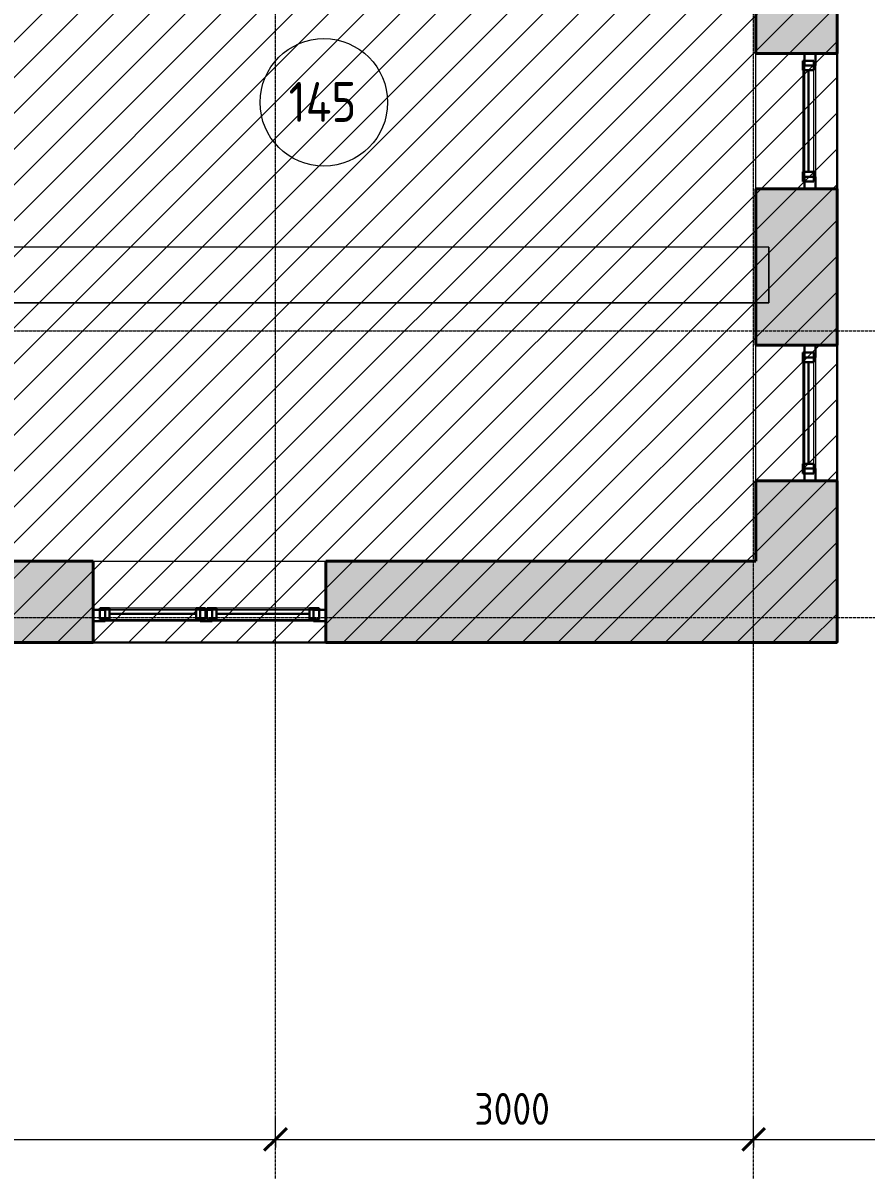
# Model space of a CAD drawing. Header units: millimetres. Extents: x -11886 to 379896, y -8130 to 47743.
# Drawn here: x 44824 to 50116, y -3160 to 4039 of the extents above; entities that cross this region are included whole.
import ezdxf

# ---------------------------------------------------------------- set-up
doc = ezdxf.new("R2010")
doc.units = ezdxf.units.MM
for name, pattern in [('ADSK_Линия сетки', [25, 20, -2.5, 0, -2.5]), ('ADSK_Сверху', [4.5, 3, -1.5]), ('ADSK_Снесено', [4.5, 3, -1.5])]:
    doc.linetypes.add(name, pattern=pattern)
for name, color, linetype, lineweight, true_color in [('_ Окна', 5, 'Continuous', 30, 0x0000ff), ('Витраж', 5, 'Continuous', 18, 0x0000ff), ('Окна', 5, 'Continuous', 18, 0x0000ff), ('Стены наружные', 1, 'ADSK_Снесено', 18, 0xff0000)]:
    doc.layers.add(name, color=color, linetype=linetype, lineweight=lineweight, true_color=true_color)
for name, color, linetype, lineweight in [('Каркас', 7, 'Continuous', 18), ('Марки помещений', 7, 'Continuous', 20), ('Оси', 7, 'Continuous', 9), ('Размеры', 7, 'Continuous', 9), ('Размеры-100', 7, 'Continuous', 9)]:
    doc.layers.add(name, color=color, linetype=linetype, lineweight=lineweight)
doc.styles.add('GOST Common_1', font='GOST_Common.ttf', dxfattribs={"width": 0.9, "height": 200})
doc.styles.add('GOST Common_2', font='GOST_Common.ttf', dxfattribs={"width": 0.9, "height": 250})
doc.dimstyles.new('ADSK_Основной_2_мм_Округление_до_1_мм', dxfattribs={"dimscale": 304.8, "dimtxt": 201.142999, "dimasz": 0.463911, "dimexe": 0.492126, "dimexo": 0.492126, "dimgap": 0.098425, "dimtad": 1, "dimdec": 0, "dimdsep": 46, "dimtxsty": 'GOST Common_1', "dimblk1": 'OBLIQUE', "dimblk2": 'OBLIQUE', "dimsah": 1, "dimcen": 0.09, "dimdle": 0.492126, "dimazin": 2, "dimtfac": 1, "dimtdec": 4, "dimtix": 1, "dimtmove": 0, "dimatfit": 3, "dimfxl": 1, "dimtvp": 1, "dimtolj": 1, "dimtzin": 0, "dimlwd": 20, "dimlwe": 20, "dimarcsym": 2})

# ---------------------------------------------------------------- blocks, each defined once
blk = doc.blocks.new('ADSK_БалкаЖБ_Прямоугольная - 350х280мм-843459-01 План 1-го этажа маркировочный')
at = {"layer": 'Каркас', "color": 253, "linetype": 'ADSK_Сверху', "true_color": 0xaaaaaa}
for p, q in [((-3601.1, 175), (-3601.1, -175)), ((-3601.1, 175), (3601.1, 175)), ((3601.1, -175), (3601.1, 175)), ((-3601.1, -175), (3601.1, -175))]:
    blk.add_line(p, q, dxfattribs=at)
at = {"layer": 'Каркас', "color": 253, "linetype": 'ADSK_Сверху', "true_color": 0xb2b2b2}
for p, q in [((-3601.1, -175), (-3601.1, 175)), ((3601.1, 175), (-3601.1, 175)), ((3601.1, 175), (3601.1, -175)), ((-3601.1, -175), (3601.1, -175))]:
    blk.add_line(p, q, dxfattribs=at)
blk = doc.blocks.new('Прямоугольный импост - 70х20_56мм-1425354-01 План 1-го этажа маркировочный')
at = {"layer": 'Витраж', "color": 161, "linetype": 'ADSK_Сверху', "true_color": 0xaaaaff}
for p, q in [((495.5, 2143), (425.5, 2143)), ((425.5, 2067), (425.5, 2143)), ((495.5, 2067), (495.5, 2143)), ((425.5, 1293), (425.5, 1369)), ((495.5, 1293), (495.5, 1369)), ((425.5, 1293), (495.5, 1293))]:
    blk.add_line(p, q, dxfattribs=at)
blk = doc.blocks.new('Прямоугольный импост - 70х20_56мм-1257200-01 План 1-го этажа маркировочный')
at = {"layer": 'Витраж', "color": 161, "linetype": 'ADSK_Сверху', "true_color": 0xaaaaff}
for p, q in [((-76, 35), (0, 35)), ((0, 35), (0, -35)), ((0, -35), (-76, -35))]:
    blk.add_line(p, q, dxfattribs=at)
blk = doc.blocks.new('Прямоугольный импост - 70х20_56мм-1257201-01 План 1-го этажа маркировочный')
at = {"layer": 'Витраж', "color": 161, "linetype": 'ADSK_Сверху', "true_color": 0xaaaaff}
for p, q in [((0, 35), (-76, 35)), ((0, -35), (0, 35)), ((-76, -35), (0, -35))]:
    blk.add_line(p, q, dxfattribs=at)
blk = doc.blocks.new('Прямоугольный импост - 70х60мм-1425356-01 План 1-го этажа маркировочный')
at = {"layer": 'Витраж', "color": 161, "linetype": 'ADSK_Сверху', "true_color": 0xaaaaff}
for p, q in [((495.5, 7579.9), (425.5, 7579.9)), ((425.5, 6881.9), (425.5, 7579.9)), ((495.5, 6881.9), (495.5, 7579.9)), ((425.5, 6881.9), (495.5, 6881.9))]:
    blk.add_line(p, q, dxfattribs=at)
blk = doc.blocks.new('Прямоугольный импост - 70х20_56мм-1427660-01 План 1-го этажа маркировочный')
at = {"layer": 'Витраж', "color": 161, "linetype": 'ADSK_Сверху', "true_color": 0xaaaaff}
for p, q in [((45264.6, 355.2), (45264.6, 285.2)), ((45340.6, 355.2), (45264.6, 355.2)), ((45974.6, 355.2), (45936.6, 355.2)), ((45340.6, 285.2), (45264.6, 285.2)), ((45974.6, 285.2), (45936.6, 285.2))]:
    blk.add_line(p, q, dxfattribs=at)
blk = doc.blocks.new('Прямоугольный импост - 70х20_56мм-1427027-01 План 1-го этажа маркировочный')
at = {"layer": 'Витраж', "color": 161, "linetype": 'ADSK_Сверху', "true_color": 0xaaaaff}
for p, q in [((-76, 35), (0, 35)), ((0, 35), (0, -35)), ((0, -35), (-76, -35))]:
    blk.add_line(p, q, dxfattribs=at)
blk = doc.blocks.new('Прямоугольный импост - 70х20_56мм-1427028-01 План 1-го этажа маркировочный')
at = {"layer": 'Витраж', "color": 161, "linetype": 'ADSK_Сверху', "true_color": 0xaaaaff}
for p, q in [((0, 35), (-76, 35)), ((0, -35), (0, 35)), ((-76, -35), (0, -35))]:
    blk.add_line(p, q, dxfattribs=at)
blk = doc.blocks.new('Прямоугольный импост - 70х20_56мм-1228464-01 План 1-го этажа маркировочный')
at = {"layer": 'Витраж', "color": 161, "linetype": 'ADSK_Сверху', "true_color": 0xaaaaff}
for p, q in [((-4912.4, 43593.9), (-4912.4, 43523.9)), ((-4912.4, 43593.9), (-4836.4, 43593.9)), ((-4200.4, 43593.9), (-4162.4, 43593.9)), ((-4912.4, 43523.9), (-4836.4, 43523.9)), ((-4200.4, 43523.9), (-4162.4, 43523.9))]:
    blk.add_line(p, q, dxfattribs=at)
blk = doc.blocks.new('Прямоугольный импост - 70х76мм-1427026-01 План 1-го этажа маркировочный')
at = {"layer": 'Витраж', "color": 161, "linetype": 'ADSK_Сверху', "true_color": 0xaaaaff}
for p, q in [((-38, 35), (38, 35)), ((38, -35), (-38, -35))]:
    blk.add_line(p, q, dxfattribs=at)
blk = doc.blocks.new('Прямоугольный импост - 70х60мм-1427662-01 План 1-го этажа маркировочный')
at = {"layer": 'Витраж', "color": 161, "linetype": 'ADSK_Сверху', "true_color": 0xaaaaff}
for p, q in [((45340.6, 355.2), (45340.6, 285.2)), ((45936.6, 355.2), (45340.6, 355.2)), ((45936.6, 285.2), (45936.6, 355.2)), ((45936.6, 285.2), (45340.6, 285.2))]:
    blk.add_line(p, q, dxfattribs=at)
blk = doc.blocks.new('Прямоугольный импост - 70х60мм-1243863-01 План 1-го этажа маркировочный')
at = {"layer": 'Витраж', "color": 161, "linetype": 'ADSK_Сверху', "true_color": 0xaaaaff}
for p, q in [((1185.6, 43593.9), (1185.6, 43523.9)), ((1185.6, 43593.9), (1821.6, 43593.9)), ((1821.6, 43523.9), (1821.6, 43593.9)), ((1185.6, 43523.9), (1821.6, 43523.9))]:
    blk.add_line(p, q, dxfattribs=at)
blk = doc.blocks.new('Витраж-тент со смещением вовне - 60мм 30 сдвиг-1466941-01 План 1-го этажа маркировочный')
at = {"layer": '_ Окна'}
for p, q in [((-379, 25), (-379, -45)), ((-379, 25), (-319, 25)), ((-379, -45), (-379, 25)), ((-319, 25), (-319, -45)), ((379, 25), (319, 25)), ((319, 25), (319, -45)), ((379, -45), (379, 25)), ((379, -45), (379, 25)), ((-319, -45), (-379, -45)), ((-319, -10), (319, -10)), ((319, -45), (379, -45))]:
    blk.add_line(p, q, dxfattribs=at)
at = {"layer": 'Окна'}
for p, q in [((319, 25), (-319, 25)), ((-319, -45), (319, -45))]:
    blk.add_line(p, q, dxfattribs=at)
blk = doc.blocks.new('Прямоугольный импост - 70х20_56мм-V167-01 План 1-го этажа маркировочный')
at = {"layer": 'Витраж', "lineweight": 30}
for p, q in [((-76, 35), (0, 35)), ((-76, -35), (-76, 35)), ((0, 35), (0, -35)), ((0, -35), (-76, -35))]:
    blk.add_line(p, q, dxfattribs=at)
blk = doc.blocks.new('Прямоугольный импост - 70х20_56мм-V168-01 План 1-го этажа маркировочный')
at = {"layer": 'Витраж', "lineweight": 30}
for p, q in [((0, 35), (-76, 35)), ((-76, 35), (-76, -35)), ((0, -35), (0, 35)), ((-76, -35), (0, -35))]:
    blk.add_line(p, q, dxfattribs=at)
blk = doc.blocks.new('Прямоугольный импост - 70х60мм-V33-01 План 1-го этажа маркировочный')
at = {"layer": 'Витраж'}
for p, q in [((425.5, 1369), (425.5, 2067)), ((495.5, 2067), (495.5, 1369))]:
    blk.add_line(p, q, dxfattribs=at)
blk = doc.blocks.new('Прямоугольный импост - 70х20_56мм-V169-01 План 1-го этажа маркировочный')
at = {"layer": 'Витраж', "lineweight": 30}
for p, q in [((-76, 35), (0, 35)), ((-76, -35), (-76, 35)), ((0, 35), (0, -35)), ((0, -35), (-76, -35))]:
    blk.add_line(p, q, dxfattribs=at)
blk = doc.blocks.new('Прямоугольный импост - 70х20_56мм-V170-01 План 1-го этажа маркировочный')
at = {"layer": 'Витраж', "lineweight": 30}
for p, q in [((0, 35), (-76, 35)), ((-76, 35), (-76, -35)), ((0, -35), (0, 35)), ((-76, -35), (0, -35))]:
    blk.add_line(p, q, dxfattribs=at)
blk = doc.blocks.new('Витраж-тент со смещением вовне - 60мм 34 сдвиг-1466945-01 План 1-го этажа маркировочный')
at = {"layer": '_ Окна'}
for p, q in [((-352, 25), (-352, -45)), ((-352, 25), (-292, 25)), ((-352, -45), (-352, 25)), ((-292, 25), (-292, -45)), ((352, 25), (292, 25)), ((292, 25), (292, -45)), ((352, -45), (352, 25)), ((352, -45), (352, 25)), ((-292, -45), (-352, -45)), ((-292, -10), (292, -10)), ((292, -45), (352, -45))]:
    blk.add_line(p, q, dxfattribs=at)
at = {"layer": 'Окна'}
for p, q in [((292, 25), (-292, 25)), ((-292, -45), (292, -45))]:
    blk.add_line(p, q, dxfattribs=at)
blk = doc.blocks.new('Прямоугольный импост - 70х20_56мм-1327311-01 План 1-го этажа маркировочный')
at = {"layer": 'Витраж', "lineweight": 30}
for p, q in [((-76, 35), (0, 35)), ((-76, -35), (-76, 35)), ((0, 35), (0, -35)), ((0, -35), (-76, -35))]:
    blk.add_line(p, q, dxfattribs=at)
blk = doc.blocks.new('Прямоугольный импост - 70х20_56мм-1327313-01 План 1-го этажа маркировочный')
at = {"layer": 'Витраж', "lineweight": 30}
for p, q in [((0, 35), (-76, 35)), ((-76, 35), (-76, -35)), ((0, -35), (0, 35)), ((-76, -35), (0, -35))]:
    blk.add_line(p, q, dxfattribs=at)
blk = doc.blocks.new('Витраж-тент со смещением вовне - 60мм 34 сдвиг-1466955-01 План 1-го этажа маркировочный')
at = {"layer": '_ Окна'}
for p, q in [((-332, 25), (-332, -45)), ((-332, 25), (-272, 25)), ((-332, -45), (-332, 25)), ((-272, 25), (-272, -45)), ((332, 25), (272, 25)), ((272, 25), (272, -45)), ((332, -45), (332, 25)), ((332, -45), (332, 25)), ((-272, -45), (-332, -45)), ((-272, -10), (272, -10)), ((272, -45), (332, -45))]:
    blk.add_line(p, q, dxfattribs=at)
at = {"layer": 'Окна'}
for p, q in [((272, 25), (-272, 25)), ((-272, -45), (272, -45))]:
    blk.add_line(p, q, dxfattribs=at)
blk = doc.blocks.new('Прямоугольный импост - 70х60мм-V171-01 План 1-го этажа маркировочный')
at = {"layer": 'Витраж'}
for p, q in [((45340.6, 355.2), (45936.6, 355.2)), ((45936.6, 285.2), (45340.6, 285.2))]:
    blk.add_line(p, q, dxfattribs=at)
blk = doc.blocks.new('Прямоугольный импост - 70х60мм-V55-01 План 1-го этажа маркировочный')
at = {"layer": 'Витраж'}
for p, q in [((-4836.4, 43593.9), (-4200.4, 43593.9)), ((-4200.4, 43523.9), (-4836.4, 43523.9))]:
    blk.add_line(p, q, dxfattribs=at)
blk = doc.blocks.new('Прямоугольный импост - 70х76мм-1327307-01 План 1-го этажа маркировочный')
at = {"layer": 'Витраж', "lineweight": 30}
for p, q in [((-38, 35), (38, 35)), ((-38, -35), (-38, 35)), ((38, 35), (38, -35)), ((38, -35), (-38, -35))]:
    blk.add_line(p, q, dxfattribs=at)
blk = doc.blocks.new('ADSK_Марка_Помещение_ОдноЗначение - Номер-247393-01 План 1-го этажа маркировочный')
at = {"layer": 'Марки помещений'}
blk.add_circle((0, 0), 4, dxfattribs=at)
blk = doc.blocks.new('DIMBLOCK10-01 План 1-го этажа маркировочный')
at = {"layer": 'Размеры-100', "lineweight": 20, "transparency": 16777216}
for p, q in [((42409.9, -2967.9), (42409.9, -2817.9)), ((46409.9, -2967.9), (46409.9, -2817.9)), ((42409.9, -2967.9), (46409.9, -2967.9)), ((42409.9, -2967.9), (42409.9, -3017.9)), ((46409.9, -2967.9), (46409.9, -3017.9))]:
    blk.add_line(p, q, dxfattribs=at)
at = {"layer": 'Размеры-100', "lineweight": 40, "transparency": 16777216}
for p, q in [((42409.9, -2967.9), (42480.6, -2897.2)), ((46409.9, -2967.9), (46480.6, -2897.2)), ((42409.9, -2967.9), (42339.2, -3038.6)), ((46409.9, -2967.9), (46339.2, -3038.6))]:
    blk.add_line(p, q, dxfattribs=at)
at = {"layer": 'Размеры-100', "color": 0, "lineweight": 20, "transparency": 16777216, "insert": (44149.1, -2676.5), "char_height": 200, "width": 625.93, "attachment_point": 1, "line_spacing_factor": 1.022761, "style": 'GOST Common_1'}
blk.add_mtext('4000', dxfattribs=at)
blk = doc.blocks.new('_Oblique')
at = {"color": 0, "linetype": 'ByBlock', "lineweight": -2}
blk.add_line((-0.5, -0.5), (0.5, 0.5), dxfattribs=at)
blk = doc.blocks.new('DIMBLOCK11-01 План 1-го этажа маркировочный')
at = {"layer": 'Размеры-100', "lineweight": 20, "transparency": 16777216}
for p, q in [((46409.9, -2967.9), (46409.9, -2817.9)), ((49409.9, -2967.9), (49409.9, -2817.9)), ((46409.9, -2967.9), (49409.9, -2967.9)), ((46409.9, -2967.9), (46409.9, -3017.9)), ((49409.9, -2967.9), (49409.9, -3017.9))]:
    blk.add_line(p, q, dxfattribs=at)
at = {"layer": 'Размеры-100', "lineweight": 40, "transparency": 16777216}
for p, q in [((46409.9, -2967.9), (46480.6, -2897.2)), ((49409.9, -2967.9), (49480.6, -2897.2)), ((46409.9, -2967.9), (46339.2, -3038.6)), ((49409.9, -2967.9), (49339.2, -3038.6))]:
    blk.add_line(p, q, dxfattribs=at)
at = {"layer": 'Размеры-100', "color": 0, "lineweight": 20, "transparency": 16777216, "insert": (47657.6, -2676.5), "char_height": 200, "width": 605.475, "attachment_point": 1, "line_spacing_factor": 1.022761, "style": 'GOST Common_1'}
blk.add_mtext('3000', dxfattribs=at)
blk = doc.blocks.new('DIMBLOCK12-01 План 1-го этажа маркировочный')
at = {"layer": 'Размеры-100', "lineweight": 20, "transparency": 16777216}
for p, q in [((49409.9, -2967.9), (49409.9, -2817.9)), ((55909.9, -2967.9), (55909.9, -2817.9)), ((49409.9, -2967.9), (56059.9, -2967.9)), ((49409.9, -2967.9), (49409.9, -3017.9)), ((55909.9, -2967.9), (55909.9, -3017.9))]:
    blk.add_line(p, q, dxfattribs=at)
at = {"layer": 'Размеры-100', "lineweight": 40, "transparency": 16777216}
for p, q in [((49409.9, -2967.9), (49480.6, -2897.2)), ((55909.9, -2967.9), (55980.6, -2897.2)), ((49409.9, -2967.9), (49339.2, -3038.6)), ((55909.9, -2967.9), (55839.2, -3038.6))]:
    blk.add_line(p, q, dxfattribs=at)
at = {"layer": 'Размеры-100', "color": 0, "lineweight": 20, "transparency": 16777216, "insert": (52407.6, -2676.5), "char_height": 200, "width": 605.475, "attachment_point": 1, "line_spacing_factor": 1.022761, "style": 'GOST Common_1'}
blk.add_mtext('6500', dxfattribs=at)

msp = doc.modelspace()

# ---------------------------------------------------------------- hatches: boundary and pattern name
at = {"lineweight": 13, "true_color": 0x636466, "transparency": 33554559}
h = msp.add_hatch(dxfattribs=at)
h.set_pattern_fill('ANSI31', color=251, scale=50)
h.set_pattern_definition([(45, (0, 84876.59), (-112.2532, 112.2532), [])])
h.paths.add_polyline_path([(49933.4, 8532.3), (56213.95, 8532.3), (56032.62, 43759.21), (46033.21, 43759.21), (46033.21, 20934.06), (46719.85, 20904.57), (46719.85, 10918.4), (782.6, 10918.4), (771.13, 8529.25), (290.5, 8529.25), (290.5, 306.79), (8273, 272.02), (8273, 2186.48), (18972.64, 2186.48), (18972.64, -2732.57), (31336.4, -2732.57), (31336.4, 2185.74), (42036.93, 2106.79), (42036.93, 150.23), (49933.4, 150.23)])
at = {"layer": 'Стены наружные', "linetype": 'Continuous', "true_color": 0xc0c0c0}
h = msp.add_hatch(color=9, dxfattribs=at)
h.paths.add_polyline_path([(49933.4, 150.23), (49933.4, 1165.67), (49423.4, 1165.67), (49423.4, 150.23), (49595.65, 150.23)])
h.paths.add_polyline_path([(49423.4, 2015.67), (49933.4, 2015.67), (49933.4, 2997.95), (49423.4, 2997.95), (49423.4, 2556.17)])
h.paths.add_polyline_path([(49423.4, 3847.95), (49933.4, 3847.95), (49933.4, 4821.33), (49423.4, 4821.33), (49423.4, 4471.79)])
h.paths.add_polyline_path([(49551.61, 5671.33), (49933.4, 5671.33), (49933.4, 6658.32), (49423.4, 6658.32), (49423.4, 5671.33), (49544.72, 5671.33)])
h.paths.add_polyline_path([(49933.4, 7508.32), (49933.4, 9042.3), (49423.4, 9042.3), (49423.4, 7508.32), (49551.61, 7508.32)])
h = msp.add_hatch(color=9, dxfattribs=at)
h.paths.add_polyline_path([(49423.4, 150.23), (49423.4, 660.23), (46724.57, 660.23), (46724.57, 150.23)])
h.paths.add_polyline_path([(42546.93, 150.23), (45264.57, 150.23), (45264.57, 660.23), (42546.93, 660.23), (42546.93, 575.63)])

# ---------------------------------------------------------------- linework, layer by layer
at = {"color": 251, "lineweight": 30, "true_color": 0x636466}
msp.add_lwpolyline([(46033.21, 20934.06), (46033.21, 43759.21), (56032.62, 43759.21), (56213.95, 8532.3), (49933.4, 8532.3), (49933.4, 150.23), (42036.93, 150.23), (42036.93, 2106.79), (31235.97, 2186.48), (31336.4, 2185.74), (31336.4, -2732.57), (18972.64, -2732.57), (18972.64, 2186.48), (8273, 2186.48), (8273, 272.02), (290.5, 306.79), (290.5, 8529.25)], dxfattribs=at)
at = {"layer": 'Оси', "linetype": 'ADSK_Линия сетки'}
for p, q in [((46409.91, -7330.38), (46409.91, 44534.79)), ((49409.91, -7330.38), (49409.91, 44534.79)), ((-11086.22, 2106.79), (57141.72, 2106.79)), ((-11086.22, 306.79), (57141.72, 306.79))]:
    msp.add_line(p, q, dxfattribs=at)
at = {"layer": 'Стены наружные', "color": 18, "linetype": 'Continuous', "lineweight": 40, "true_color": 0x000000}
for p, q in [((49423.4, 4821.33), (49423.4, 3847.95)), ((49933.4, 3847.95), (49933.4, 4821.33)), ((49423.4, 3847.95), (49933.4, 3847.95)), ((49933.4, 2997.95), (49423.4, 2997.95)), ((49423.4, 2997.95), (49423.4, 2015.67)), ((49933.4, 2015.67), (49933.4, 2997.95)), ((49423.4, 2015.67), (49933.4, 2015.67)), ((49933.4, 1165.67), (49423.4, 1165.67)), ((49423.4, 1165.67), (49423.4, 660.23)), ((49933.4, 150.23), (49933.4, 1165.67)), ((45264.57, 660.23), (42783.34, 660.23)), ((45264.57, 150.23), (45264.57, 660.23)), ((49423.4, 660.23), (46724.57, 660.23)), ((46724.57, 660.23), (46724.57, 150.23)), ((42036.93, 150.23), (45264.57, 150.23)), ((46724.57, 150.23), (49933.4, 150.23))]:
    msp.add_line(p, q, dxfattribs=at)
at = {"layer": 'Стены наружные', "color": 18, "linetype": 'Continuous', "true_color": 0x000000}
for p, q in [((49423.4, 2997.95), (49423.4, 3847.95)), ((49933.4, 3847.95), (49933.4, 2997.95)), ((49423.4, 1165.67), (49423.4, 2015.67)), ((49933.4, 2015.67), (49933.4, 1165.67)), ((45264.57, 660.23), (46724.57, 660.23)), ((46724.57, 150.23), (45264.57, 150.23))]:
    msp.add_line(p, q, dxfattribs=at)

# ---------------------------------------------------------------- block references
at = {"layer": '_ Окна'}
for name, p, rotation in [('Витраж-тент со смещением вовне - 60мм 30 сдвиг-1466941-01 План 1-го этажа маркировочный', (49763.4, 3422.95), 270.0000000000003), ('Витраж-тент со смещением вовне - 60мм 30 сдвиг-1466941-01 План 1-го этажа маркировочный', (49763.4, 1590.67), 270.0000000000003), ('Витраж-тент со смещением вовне - 60мм 34 сдвиг-1466955-01 План 1-го этажа маркировочный', (45638.57, 320.23), 180), ('Витраж-тент со смещением вовне - 60мм 34 сдвиг-1466945-01 План 1-го этажа маркировочный', (46330.57, 320.23), 180)]:
    msp.add_blockref(name, p, dxfattribs=dict(at, rotation=rotation))
at = {"layer": 'Витраж', "color": 161, "linetype": 'ADSK_Сверху', "true_color": 0xaaaaff}
for name, p, rotation in [('Прямоугольный импост - 70х20_56мм-1425354-01 План 1-го этажа маркировочный', (50223.9, 5140.95), 180), ('Прямоугольный импост - 70х20_56мм-1257201-01 План 1-го этажа маркировочный', (49763.4, 3847.95), 90.00000000000031), ('Прямоугольный импост - 70х60мм-1425356-01 План 1-го этажа маркировочный', (50223.9, 10653.84), 180), ('Прямоугольный импост - 70х20_56мм-1425354-01 План 1-го этажа маркировочный', (50223.9, 3308.68), 180), ('Прямоугольный импост - 70х20_56мм-1257201-01 План 1-го этажа маркировочный', (49763.4, 2015.67), 90.00000000000031), ('Прямоугольный импост - 70х60мм-1425356-01 План 1-го этажа маркировочный', (50223.9, 8821.56), 180), ('Прямоугольный импост - 70х20_56мм-1228464-01 План 1-го этажа маркировочный', (41812.18, 43879.1), 180), ('Прямоугольный импост - 70х60мм-1243863-01 План 1-го этажа маркировочный', (47834.21, 43879.1), 180)]:
    msp.add_blockref(name, p, dxfattribs=dict(at, rotation=rotation))
at = {"layer": 'Витраж'}
for name, p, rotation in [('Прямоугольный импост - 70х20_56мм-V168-01 План 1-го этажа маркировочный', (49763.4, 3847.95), 90.00000000000031), ('Прямоугольный импост - 70х60мм-V33-01 План 1-го этажа маркировочный', (50223.9, 5140.95), 180), ('Прямоугольный импост - 70х20_56мм-V170-01 План 1-го этажа маркировочный', (49763.4, 2015.67), 90.00000000000031), ('Прямоугольный импост - 70х60мм-V33-01 План 1-го этажа маркировочный', (50223.9, 3308.68), 180), ('Прямоугольный импост - 70х60мм-V55-01 План 1-го этажа маркировочный', (41812.18, 43879.1), 180)]:
    msp.add_blockref(name, p, dxfattribs=dict(at, rotation=rotation))
at = {"layer": 'Витраж', "color": 161, "linetype": 'ADSK_Сверху', "true_color": 0xaaaaff, "extrusion": (0, 0, -1), "rotation": 269.9999999999997}
for p in [(-49763.4, 2997.95), (-49763.4, 1165.67)]:
    msp.add_blockref('Прямоугольный импост - 70х20_56мм-1257200-01 План 1-го этажа маркировочный', p, dxfattribs=at)
at = {"layer": 'Витраж', "extrusion": (0, 0, -1), "rotation": 269.9999999999997}
for name, p in [('Прямоугольный импост - 70х20_56мм-V167-01 План 1-го этажа маркировочный', (-49763.4, 2997.95)), ('Прямоугольный импост - 70х20_56мм-V169-01 План 1-го этажа маркировочный', (-49763.4, 1165.67))]:
    msp.add_blockref(name, p, dxfattribs=at)
at = {"layer": 'Витраж', "color": 161, "linetype": 'ADSK_Сверху', "true_color": 0xaaaaff}
for name, p in [('Прямоугольный импост - 70х20_56мм-1427660-01 План 1-го этажа маркировочный', (0, 0)), ('Прямоугольный импост - 70х60мм-1427662-01 План 1-го этажа маркировочный', (0, 0)), ('Прямоугольный импост - 70х20_56мм-1427028-01 План 1-го этажа маркировочный', (46724.57, 320.23))]:
    msp.add_blockref(name, p, dxfattribs=at)
at = {"layer": 'Витраж', "color": 161, "linetype": 'ADSK_Сверху', "true_color": 0xaaaaff, "extrusion": (0, 0, -1)}
for name, p in [('Прямоугольный импост - 70х20_56мм-1427027-01 План 1-го этажа маркировочный', (-45264.57, 320.23)), ('Прямоугольный импост - 70х76мм-1427026-01 План 1-го этажа маркировочный', (-45974.57, 320.23))]:
    msp.add_blockref(name, p, dxfattribs=at)
at = {"layer": 'Витраж', "extrusion": (0, 0, -1)}
for name, p in [('Прямоугольный импост - 70х20_56мм-1327311-01 План 1-го этажа маркировочный', (-45264.57, 320.23)), ('Прямоугольный импост - 70х76мм-1327307-01 План 1-го этажа маркировочный', (-45974.57, 320.23))]:
    msp.add_blockref(name, p, dxfattribs=at)
at = {"layer": 'Витраж'}
for name, p in [('Прямоугольный импост - 70х60мм-V171-01 План 1-го этажа маркировочный', (0, 0)), ('Прямоугольный импост - 70х20_56мм-1327313-01 План 1-го этажа маркировочный', (46724.57, 320.23))]:
    msp.add_blockref(name, p, dxfattribs=at)
at = {"layer": 'Каркас', "color": 253, "linetype": 'ADSK_Сверху', "true_color": 0xaaaaaa, "rotation": 180}
msp.add_blockref('ADSK_БалкаЖБ_Прямоугольная - 350х280мм-843459-01 План 1-го этажа маркировочный', (45904.29, 2457.36), dxfattribs=at)
at = {"layer": 'Марки помещений', "xscale": 99.99999999999993, "yscale": 99.99999999999993, "zscale": 99.99999999999993}
msp.add_blockref('ADSK_Марка_Помещение_ОдноЗначение - Номер-247393-01 План 1-го этажа маркировочный', (46712.73, 3540.25), dxfattribs=at)

# ---------------------------------------------------------------- texts
at = {"layer": 'Марки помещений', "lineweight": 9, "insert": (46491.77, 3667.98), "char_height": 250, "width": 548.3542, "attachment_point": 1, "style": 'GOST Common_2'}
msp.add_mtext('145', dxfattribs=at)

# ---------------------------------------------------------------- dimensions: what is measured, and where the dimension line sits
at = {"layer": 'Размеры', "lineweight": 20}
for base, p1, p2, override, picture, middle in [((46409.91, -2967.91), (42409.91, -2867.92), (46409.91, -2867.92), {"dimpost": '<>', "dimfxl": 4000}, 'DIMBLOCK10-01 План 1-го этажа маркировочный', (44409.91, -2837.91)), ((49409.91, -2967.91), (46409.91, -2867.92), (49409.91, -2867.92), {"dimpost": '<>', "dimfxl": 3000}, 'DIMBLOCK11-01 План 1-го этажа маркировочный', (47909.91, -2837.91)), ((55909.91, -2967.91), (49409.91, -2867.92), (55909.91, -2867.92), {"dimpost": '<>', "dimfxl": 6500}, 'DIMBLOCK12-01 План 1-го этажа маркировочный', (52659.91, -2837.91))]:
    dim = msp.add_linear_dim(base=base, p1=p1, p2=p2, dimstyle='ADSK_Основной_2_мм_Округление_до_1_мм', override=override, dxfattribs=at)
    dim.commit()
    dim.dimension.update_dxf_attribs({"geometry": picture, "text_midpoint": middle})

doc.saveas('drawing.dxf')
